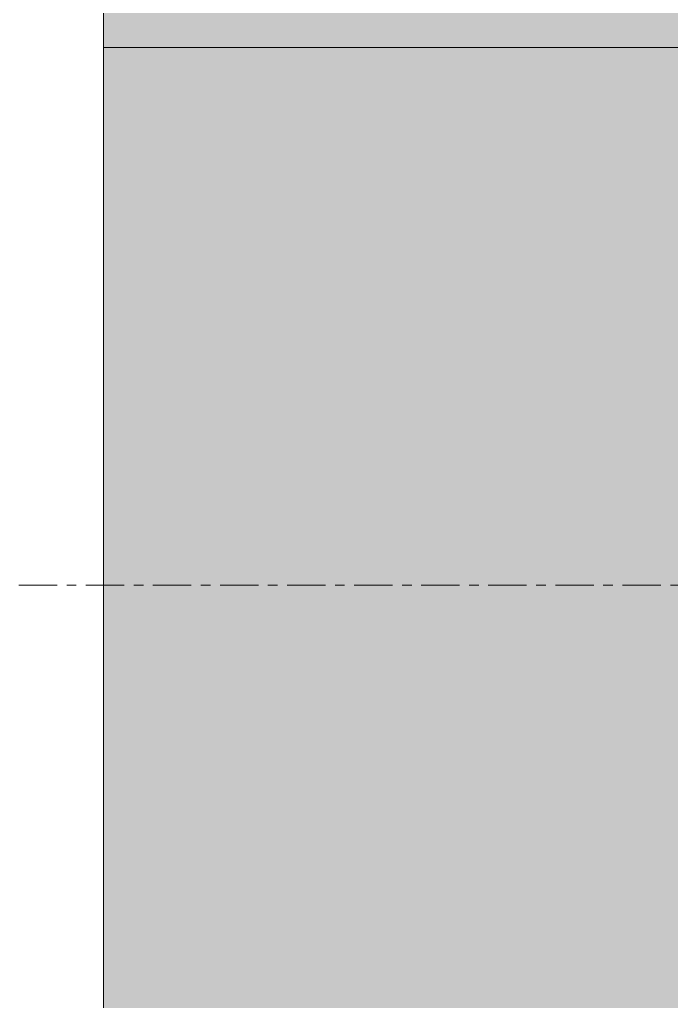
# Model space of a CAD drawing. Header units: inches. Extents: x 20426 to 81837, y -461 to 713.
# Drawn here: x 24722.26 to 24730.76, y 323.4 to 336.2 of the extents above; entities that cross this region are included whole.
import ezdxf

# ---------------------------------------------------------------- set-up
doc = ezdxf.new("R2010")
doc.units = ezdxf.units.IN
doc.header["$MEASUREMENT"] = 0
doc.linetypes.add('Grid Line 1_2_', pattern=[0.875, 0.5, -0.125, 0.125, -0.125])
for name, color, linetype, lineweight in [('A-FLOR-LEVL', 51, 'Continuous', 9), ('A-ROOF', 132, 'Continuous', 13), ('L-SITE-WALL', 31, 'Continuous', 13)]:
    doc.layers.add(name, color=color, linetype=linetype, lineweight=lineweight)

msp = doc.modelspace()

# ---------------------------------------------------------------- hatches: boundary and pattern name
at = {"layer": 'A-ROOF'}
msp.add_hatch(color=256, dxfattribs=at).paths.add_polyline_path([(27927.026, 335.835), (27939.214, 335.835), (27939.214, 336.308), (24723.349, 336.308), (24723.349, 335.835), (27918.386, 335.835)], flags=0)
at = {"layer": 'L-SITE-WALL'}
msp.add_hatch(color=256, dxfattribs=at).paths.add_polyline_path([(24724.453, 240), (24730.993, 240), (24730.993, 327.114), (24735.474, 327.114), (24735.474, 328.826), (24730.993, 328.826), (24730.993, 329.948), (24735.474, 329.948), (24735.474, 335.835), (24723.349, 335.835), (24723.349, 240)], flags=0)

# ---------------------------------------------------------------- linework, layer by layer
at = {"layer": 'A-FLOR-LEVL', "linetype": 'Grid Line 1_2_'}
msp.add_line((23922.495, 328.826), (28374.343, 328.826), dxfattribs=at)
at = {"layer": 'A-ROOF'}
for p in [(24723.349, 390.157), (27939.214, 335.835)]:
    msp.add_line(p, (24723.349, 335.835), dxfattribs=at)
at = {"layer": 'L-SITE-WALL'}
msp.add_line((24723.349, 240), (24723.349, 335.835), dxfattribs=at)

doc.saveas('drawing.dxf')
